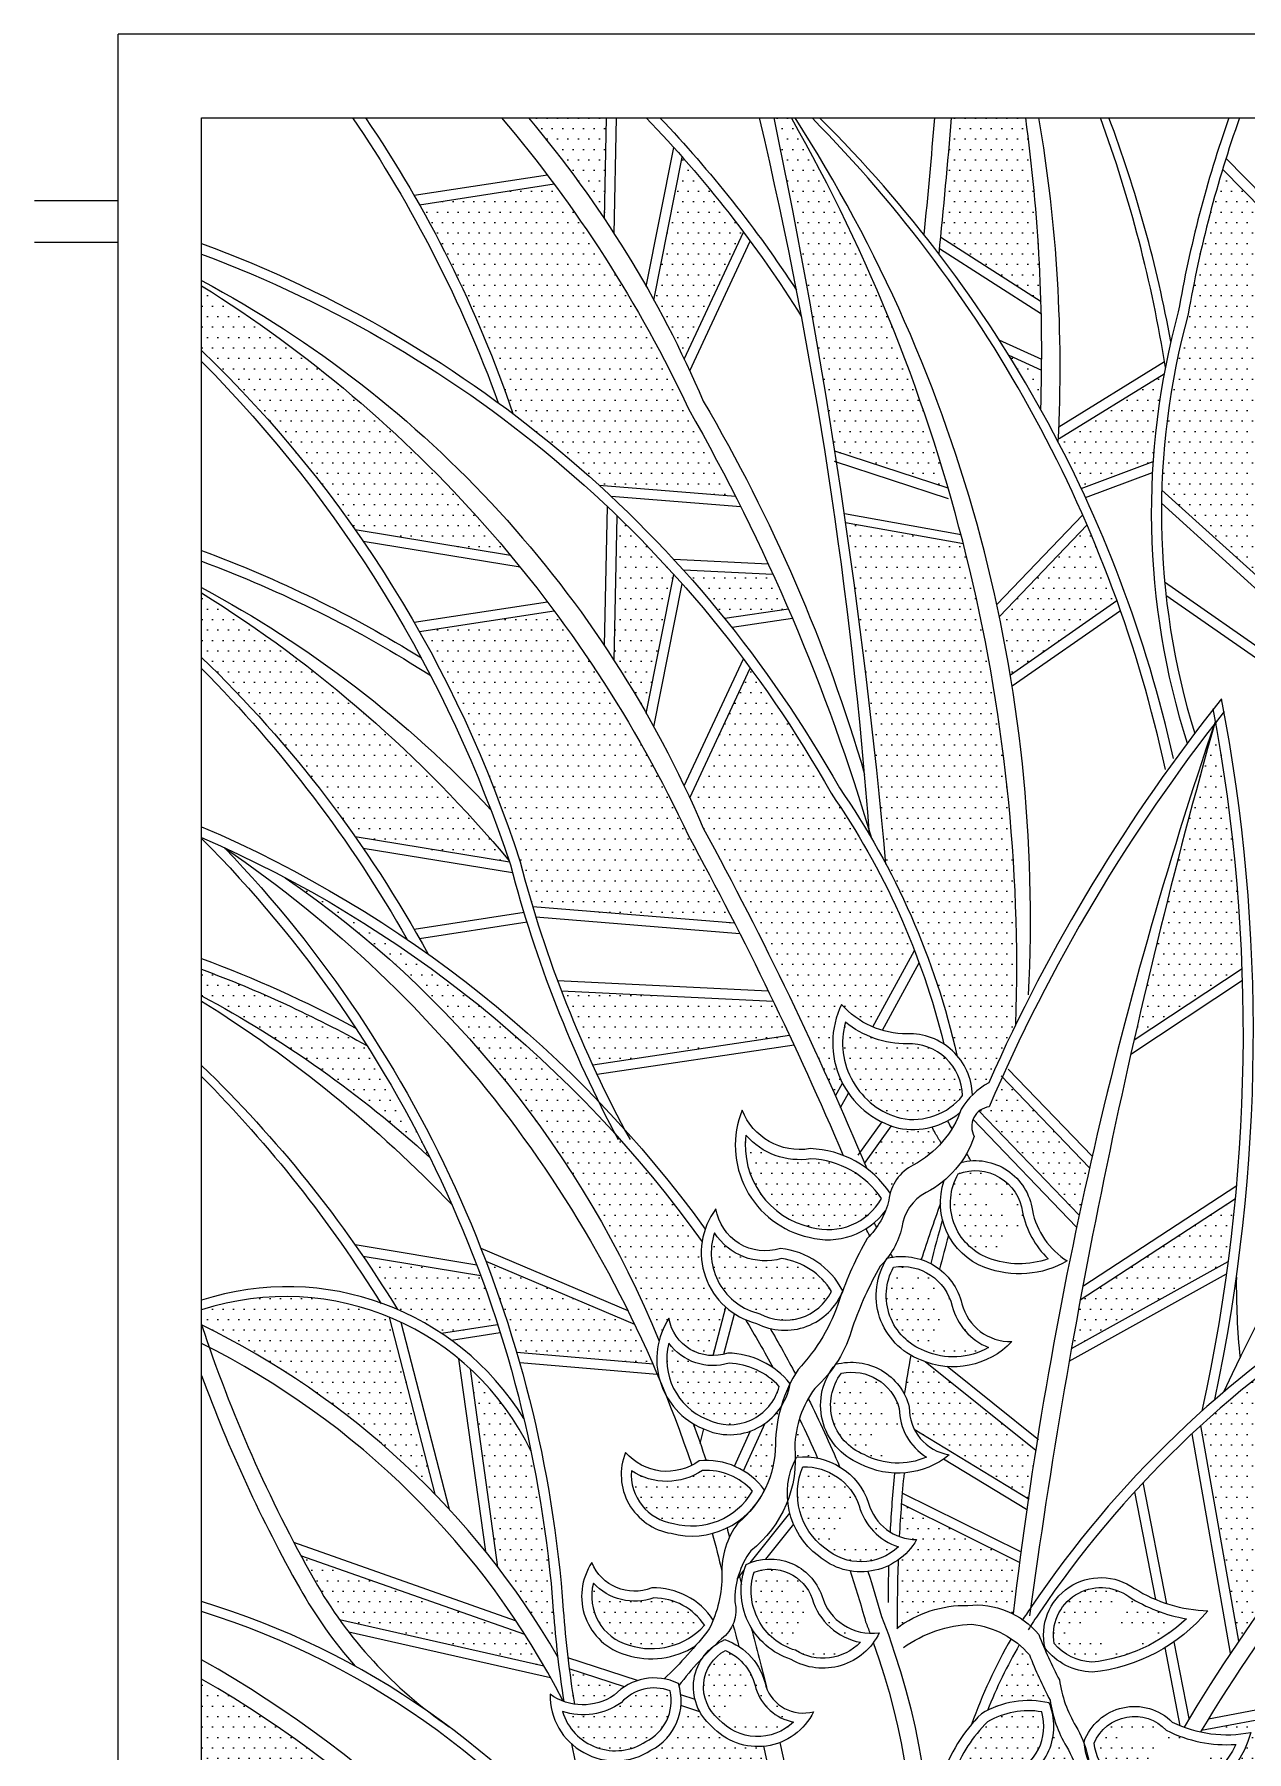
# Model space of a CAD drawing. Extents: x -51224 to -13975, y -20628 to 9094.
# Drawn here: x -40185 to -39460, y -17289 to -16262 of the extents above; entities that cross this region are included whole.
import ezdxf

# ---------------------------------------------------------------- set-up
doc = ezdxf.new("R2010")
doc.units = 0
doc.header["$LTSCALE"] = 5
doc.header["$MEASUREMENT"] = 0
doc.layers.get('0').update_dxf_attribs({"linetype": 'CONTINUOUS'})
for name, color, linetype in [('0-3', 3, 'CONTINUOUS'), ('0-4', 4, 'CONTINUOUS'), ('0-BCA', 33, 'CONTINUOUS'), ('1', 8, 'CONTINUOUS'), ('MET', 2, 'CONTINUOUS')]:
    doc.layers.add(name, color=color, linetype=linetype)
pattern_1 = [(0, (-68228.711, -13824.664), (3.125, 6.25), [0, -6.25])]

msp = doc.modelspace()

# ---------------------------------------------------------------- hatches: boundary and pattern name
at = {"layer": 'MET'}
h = msp.add_hatch(dxfattribs=at)
h.set_pattern_fill('DOTS', color=256, scale=100, style=0)
h.set_pattern_definition(pattern_1)
h.paths.add_polyline_path([(-39844.4, -16372.5), (-39843.1, -16312.1), (-39889.9, -16312.1, -0.028256)])
h.paths.add_polyline_path([(-39761.3, -16380.4, 0.020153), (-39797.9, -16335.5), (-39814.8, -16421.1, -0.014801), (-39796.7, -16456.4)])
h = msp.add_hatch(dxfattribs=at)
h.set_pattern_fill('DOTS', color=256, scale=100, style=0)
h.set_pattern_definition(pattern_1)
h.paths.add_polyline_path([(-39629.7, -16566.8), (-39700.2, -16554.3, -0.013052), (-39676.1, -16758.5, -0.067332), (-39633.7, -16872.7, -0.174695), (-39624.3, -16896.6, -0.066106), (-39614.6, -16889.3, -0.009125), (-39598.3, -16854.3, 0.070612)])
h.paths.add_polyline_path([(-39732.6, -16312.1), (-39742.9, -16312.1, -0.012859), (-39706.6, -16511.4), (-39638.8, -16533.6, 0.058646)])
h = msp.add_hatch(dxfattribs=at)
h.set_pattern_fill('DOTS', color=256, scale=100, style=0)
h.set_pattern_definition(pattern_1)
h.paths.add_polyline_path([(-39592.4, -16312.1), (-39636.8, -16312.1, -0.00456), (-39643.3, -16383.7), (-39583.3, -16422.2, 0.02686)])
h.paths.add_polyline_path([(-39583.4, -16486.5, 0.005662), (-39582.9, -16463.2), (-39602.4, -16454.3, -0.012032)])
h = msp.add_hatch(dxfattribs=at)
h.set_pattern_fill('DOTS', color=256, scale=100, style=0)
h.set_pattern_definition(pattern_1)
h.paths.add_polyline_path([(-39511.1, -16534.7), (-39437.6, -16601.1, -0.020135), (-39416.3, -16423.7, -0.007434), (-39414.8, -16403.9), (-39474.7, -16342.7, 0.031016), (-39495.3, -16429.5, 0.059522)])
h = msp.add_hatch(dxfattribs=at)
h.set_pattern_fill('DOTS', color=256, scale=100, style=0)
h.set_pattern_definition(pattern_1)
h.paths.add_polyline_path([(-39847.5, -16531.9), (-39766, -16538.6, 0.0123), (-39794.2, -16486.1, 0.050651), (-39874.4, -16351.8), (-39955, -16364.2, -0.046527), (-39899.1, -16489, -0.023137)])
h.paths.add_polyline_path([(-39797.2, -16582.6, -0.013133), (-39772.5, -16611.6), (-39734.4, -16605.9, 0.004671), (-39743.6, -16585.2)])
h = msp.add_hatch(dxfattribs=at)
h.set_pattern_fill('DOTS', color=256, scale=100, style=0)
h.set_pattern_definition(pattern_1)
h.paths.add_polyline_path([(-40085.3, -16412.5), (-40085.3, -16451.2, -0.04806), (-39993.5, -16558.5), (-39900.6, -16573.8, 0.079678)])
h.paths.add_polyline_path([(-39894.9, -16757.1, 0.009498), (-39887.3, -16784), (-39766.6, -16793.9, 0.006702), (-39794.2, -16741.5, 0.050651), (-39874.4, -16607.1), (-39955, -16619.5, -0.051095)])
h.paths.add_polyline_path([(-39870.1, -16834.4, 0.016347), (-39851.4, -16878.7), (-39733.7, -16861.1, 0.002576), (-39743.4, -16840.6)])
h = msp.add_hatch(dxfattribs=at)
h.set_pattern_fill('DOTS', color=256, scale=100, style=0)
h.set_pattern_definition(pattern_1)
h.paths.add_polyline_path([(-39572.9, -16504.1, -0.000494), (-39573, -16505.9, -0.009971), (-39559.3, -16533.7), (-39516.3, -16517.7, -0.029213), (-39509.6, -16465.1)])
h = msp.add_hatch(dxfattribs=at)
h.set_pattern_fill('DOTS', color=256, scale=100, style=0)
h.set_pattern_definition(pattern_1)
h.paths.add_polyline_path([(-39838.6, -16636.7, -0.013837), (-39819.4, -16668.4), (-39802.9, -16585.2, 0.016904), (-39836.7, -16550.3)])
h.paths.add_polyline_path([(-39706.2, -16897.2), (-39702.1, -16889.5, -0.236339), (-39702.6, -16842.4, 0.113645), (-39683.9, -16855.9), (-39659, -16810.1, 0.059522), (-39708.9, -16716.1, 0.031016), (-39757.2, -16641.2), (-39793.4, -16718.8, -0.007434), (-39785.3, -16737, -0.020135)])
h.paths.add_polyline_path([(-39688.8, -16937.5, -0.000382), (-39687.5, -16940.6, -0.085613), (-39673.5, -16955.4, -0.211809), (-39659.7, -16938.5, 0.089028), (-39643, -16925.4, 0.001039), (-39646.6, -16919.4, 0.001437), (-39648.5, -16915.8, -0.115598), (-39668.5, -16916.4, -0.020679), (-39672.7, -16915.1)])
h = msp.add_hatch(dxfattribs=at)
h.set_pattern_fill('DOTS', color=256, scale=100, style=0)
h.set_pattern_definition(pattern_1)
h.paths.add_polyline_path([(-39608.2, -16610.3, -0.010073), (-39601.6, -16645.3), (-39537.9, -16600.8, 0.015375), (-39555.8, -16555.6)])
h = msp.add_hatch(dxfattribs=at)
h.set_pattern_fill('DOTS', color=256, scale=100, style=0)
h.set_pattern_definition(pattern_1)
h.paths.add_polyline_path([(-39993.5, -16742.2), (-39901.1, -16757.4, 0.000262), (-39901.3, -16756.6, 0.079323), (-40085.3, -16596.2), (-40085.3, -16634.9, -0.04806)])
h = msp.add_hatch(dxfattribs=at)
h.set_pattern_fill('DOTS', color=256, scale=100, style=0)
h.set_pattern_definition(pattern_1)
h.paths.add_polyline_path([(-39478.8, -16673.7, 0.000266), (-39479.5, -16674.6, 0.012522), (-39527.6, -16863.6), (-39463, -16821, 0.035264)])
h = msp.add_hatch(dxfattribs=at)
h.set_pattern_fill('DOTS', color=256, scale=100, style=0)
h.set_pattern_definition(pattern_1)
h.paths.add_polyline_path([(-39915.2, -16996.2, -0.019491), (-39896.9, -17050.7), (-39815.5, -17057.5, 0.008993), (-39826.3, -17033.9)])
h.paths.add_polyline_path([(-40035.4, -16766.6, -0.146878), (-39811.7, -17043.8, -0.082965), (-39805.8, -17030.2, 0.368074), (-39779.4, -17052.5), (-39771.8, -17023.6, -0.25418), (-39786, -16984.5, 0.116693)])
h.paths.add_polyline_path([(-39742.1, -17105.6, -0.069145), (-39738.8, -17083.2, -0.093982), (-39748.3, -17093), (-39761.3, -17121.4, -0.09996), (-39748.7, -17132.9, 0.115857)])
h.paths.add_polyline_path([(-39727.8, -17090.3, 0.070049), (-39730.6, -17107.2, -0.022195), (-39730.2, -17113.4, -0.0826), (-39716.9, -17113.8, 0.009056)])
h = msp.add_hatch(dxfattribs=at)
h.set_pattern_fill('DOTS', color=256, scale=100, style=0)
h.set_pattern_definition(pattern_1)
h.paths.add_polyline_path([(-39948.9, -16933.9, 0.026278), (-39986.5, -16867, 0.037889), (-40085.3, -16821.4), (-40085.3, -16837.3, -0.062663)])
h.paths.add_polyline_path([(-39988.7, -16993.2, -0.012858), (-39968.1, -17025, -0.045024), (-39941.8, -17039.3), (-39908.3, -17034.1, 0.010614), (-39918.4, -17004.8)])
h = msp.add_hatch(dxfattribs=at)
h.set_pattern_fill('DOTS', scale=100, style=0)
h.set_pattern_definition(pattern_1)
edge = h.paths.add_edge_path()
edge.add_arc((-39771.5, -17099.9), 42.9, 42.4347, 87.7573)
edge.add_arc((-39779.5, -17025.9), 32.6, 216.1166, 287.2577, ccw=False)
edge.add_arc((-39768.3, -17054.8), 38.8, 165.605, 247.4768)
edge.add_arc((-39769.5, -17063.2), 30.6, 243.5251, 345.2523)
edge = h.paths.add_edge_path()
edge.add_arc((-39744, -17035.7), 41.5, 31.3781, 82.4478)
edge.add_arc((-39748.2, -16959.9), 35.9, 212.1859, 285.5371, ccw=False)
edge.add_arc((-39742.9, -16990.9), 37.5, 161.5606, 257.0397)
edge.add_arc((-39736.4, -17000.3), 31.1, 241.2384, 333.6474)
edge = h.paths.add_edge_path()
edge.add_arc((-39723.3, -16988.5), 53.8, 33.8978, 87.578)
edge.add_arc((-39727.7, -16892.6), 42.7, 221.2854, 278.9359, ccw=False)
edge.add_arc((-39709.9, -16926.8), 50.2, 173.0921, 257.7815)
edge.add_arc((-39710.8, -16940.2), 36.9, 254.6177, 330.3629)
edge = h.paths.add_edge_path()
edge.add_arc((-39662.1, -16897.8), 31.8, 1.3562, 92.1256)
edge.add_arc((-39663.8, -16808.4), 57.6, 230.757, 270.5639, ccw=False)
edge.add_arc((-39655.2, -16865.4), 46.7, 164.5842, 255.2337)
edge.add_arc((-39659.8, -16873.4), 37.9, 258.8615, 321.3503)
edge = h.paths.add_edge_path()
edge.add_arc((-39622.7, -16970.4), 28.6, 7.5818, 110.6768, ccw=False)
edge.add_arc((-39542.5, -16956.2), 53, 191.3468, 226.4304)
edge.add_arc((-39596.3, -16946.1), 51.5, 248.9836, 289.6136, ccw=False)
edge.add_arc((-39602.2, -16961.2), 35.3, 150.1777, 249.189, ccw=False)
edge = h.paths.add_edge_path()
edge.add_arc((-39666.6, -17030.2), 31, 13.6108, 99.1965, ccw=False)
edge.add_arc((-39601.5, -17014.1), 36, 194.1039, 248.4346)
edge.add_arc((-39635.8, -17011.3), 41.9, 245.7438, 300.1079, ccw=False)
edge.add_arc((-39640.6, -17016.6), 35.3, 151.2176, 249.4447, ccw=False)
edge = h.paths.add_edge_path()
edge.add_arc((-39696.8, -17092.2), 29.8, 15.8061, 101.5558, ccw=False)
edge.add_arc((-39633.9, -17083.9), 34.2, 180.282, 238.6534)
edge.add_arc((-39668.9, -17074.5), 42.4, 241.5645, 294.0302, ccw=False)
edge.add_arc((-39677.4, -17082.2), 31.8, 142.9301, 248.3543, ccw=False)
edge = h.paths.add_edge_path()
edge.add_arc((-39724.9, -17153.7), 34.7, 18.9456, 91.3188, ccw=False)
edge.add_arc((-39657.5, -17132.7), 35.9, 195.6588, 252.0736)
edge.add_arc((-39691, -17143.4), 32.4, 228.2761, 313.6683, ccw=False)
edge.add_arc((-39688.5, -17135.1), 40.5, 156.6453, 233.54, ccw=False)
h = msp.add_hatch(dxfattribs=at)
h.set_pattern_fill('DOTS', color=256, scale=100, style=0)
h.set_pattern_definition(pattern_1)
h.paths.add_polyline_path([(-39560.5, -16968.5, -0.00277), (-39554.3, -16940.2), (-39606.5, -16886, 0.004609), (-39614.3, -16903.7, 0.139817), (-39620.3, -16906.2)])
h = msp.add_hatch(dxfattribs=at)
h.set_pattern_fill('DOTS', color=256, scale=100, style=0)
h.set_pattern_definition(pattern_1)
h.paths.add_polyline_path([(-39374.5, -17292.2, 0.015604), (-39334, -17248), (-39487.3, -17276.5, 0.000296), (-39487.9, -17277.6, 0.102783), (-39457.8, -17277.9, -0.111165), (-39470.1, -17301.2)])
h.paths.add_polyline_path([(-39367.3, -17115.8, 0.010349), (-39394.7, -17147), (-39254.2, -17140.8, 0.010066), (-39234, -17107.8)])
h.paths.add_polyline_path([(-39204.4, -17053.5, 0.031871), (-39156.5, -16941, 0.053262), (-39324.5, -17071.8)])
h = msp.add_hatch(dxfattribs=at)
h.set_pattern_fill('DOTS', color=256, scale=100, style=0)
h.set_pattern_definition(pattern_1)
h.paths.add_polyline_path([(-39471.3, -16996.2, 0.009034), (-39467, -16958.5), (-39559.8, -17019.1, 0.001898), (-39565.1, -17048.2)])
h = msp.add_hatch(dxfattribs=at)
h.set_pattern_fill('DOTS', color=256, scale=100, style=0)
h.set_pattern_definition(pattern_1)
h.paths.add_polyline_path([(-39304.4, -17039.5, -0.005638), (-39287.3, -17024.5), (-39283.1, -16968.9, 0.008916), (-39303.9, -16977.1)])
h.paths.add_polyline_path([(-39465.1, -17223.3, -0.025381), (-39403.5, -17141.8), (-39418.7, -17039.5, 0.035018), (-39487.7, -17094.3)])
at = {"layer": 'MET', "linetype": 'CONTINUOUS'}
h = msp.add_hatch(dxfattribs=at)
h.set_pattern_fill('DOTS', color=256, scale=100, style=0)
h.set_pattern_definition(pattern_1)
h.paths.add_polyline_path([(-39880.6, -17238.2, 0.011269), (-39892.1, -17219.3), (-40025.9, -17172.2, 0.004849), (-40017.9, -17186.8, 0.026856), (-40002.8, -17210.5)])
h.paths.add_polyline_path([(-39908.1, -17179.1, -0.03218), (-39872.4, -17232.4, -0.010433), (-39875, -17205.1, 0.03293), (-39888.3, -17109.9, 0.095283), (-39924.6, -17060.5)])
h.paths.add_polyline_path([(-39945.8, -17135.4), (-39973.1, -17029.5, 0.178368), (-40085.3, -17025.2), (-40085.3, -17034.1, -0.087067)])
at = {"layer": 'MET'}
h = msp.add_hatch(dxfattribs=at)
h.set_pattern_fill('DOTS', color=256, scale=100, style=0)
h.set_pattern_definition(pattern_1)
h.paths.add_polyline_path([(-39627.1, -17201.9, -0.143846), (-39600, -17207, -0.002967), (-39596.2, -17176.2), (-39666.8, -17141.2, 0.00581), (-39668.1, -17160.7, 0.08905), (-39657.7, -17162.6, -0.107789), (-39668.7, -17174.8, 0.012105), (-39669.2, -17215.5, -0.167276)])
h.paths.add_polyline_path([(-39652.6, -17056.2, -0.01521), (-39655.3, -17055.1, -0.039796), (-39661.2, -17052.3, 0.007004), (-39665.1, -17075.5, -0.058752), (-39662.1, -17083.3, 0.123248), (-39659.1, -17096.7), (-39590.9, -17138.2, -0.002798), (-39586.5, -17109.2)])
h = msp.add_hatch(dxfattribs=at)
h.set_pattern_fill('DOTS', scale=100, style=0)
h.set_pattern_definition(pattern_1)
edge = h.paths.add_edge_path()
edge.add_arc((-39814.6, -17277.7), 26.4, 68.8835, 138.5713)
edge.add_arc((-39857.2, -17227.5), 39.9, 252.055, 304.8191, ccw=False)
edge.add_arc((-39837.9, -17255.9), 33.1, 196.8514, 303.465)
edge.add_arc((-39831.9, -17258.9), 27.4, 296.5563, 372.3117)
edge = h.paths.add_edge_path()
edge.add_arc((-39784.6, -17257.8), 31.5, 11.2351, 66.5484, ccw=False)
edge.add_arc((-39725.6, -17242.8), 29.5, 197.5881, 258.9562)
edge.add_arc((-39752.8, -17249.3), 31.1, 221.4504, 313.865, ccw=False)
edge.add_arc((-39760.4, -17250.8), 24.8, 118.2448, 230.5735, ccw=False)
edge = h.paths.add_edge_path()
edge.add_arc((-39745.3, -17207), 26.8, 19.782, 110.9838, ccw=False)
edge.add_arc((-39684.6, -17187.6), 37, 196.1986, 259.531)
edge.add_arc((-39713.7, -17202.3), 31.2, 238.147, 316.0107, ccw=False)
edge.add_arc((-39719.4, -17193.2), 37.2, 162.3712, 253.1445, ccw=False)
edge = h.paths.add_edge_path()
edge.add_arc((-39783.6, -17158.5), 37.3, 41.7668, 93.2044)
edge.add_arc((-39807.2, -17089.2), 38.5, 236.7425, 303.7634, ccw=False)
edge.add_arc((-39798.8, -17123.7), 29.6, 175.6353, 261.4581)
edge.add_arc((-39792.1, -17112.4), 42, 254.6677, 329.647)
edge = h.paths.add_edge_path()
edge.add_arc((-39814.9, -17234), 36.5, 33.2517, 90.0682)
edge.add_arc((-39826.3, -17165.7), 33.7, 222.7691, 289.6208, ccw=False)
edge.add_arc((-39821.8, -17196.5), 30.3, 164.9851, 254.9151)
edge.add_arc((-39816.3, -17184.6), 43.2, 252.0503, 317.5348)
h = msp.add_hatch(dxfattribs=at)
h.set_pattern_fill('DOTS', scale=100, style=0)
h.set_pattern_definition(pattern_1)
edge = h.paths.add_edge_path()
edge.add_arc((-39521.1, -17714.4), 24.5, 71.5768, 160.3033)
edge.add_arc((-39570.9, -17684.4), 34.4, 275.7529, 320.8708, ccw=False)
edge.add_arc((-39546.9, -17705.8), 24.2, 212.2523, 298.1657)
edge.add_arc((-39555.3, -17690.1), 41.9, 298.0731, 358.5435)
edge = h.paths.add_edge_path()
edge.add_arc((-39488.3, -17665.2), 19.8, 26.1456, 133.9812, ccw=False)
edge.add_arc((-39450.3, -17635.8), 29, 225.6729, 278.075)
edge.add_arc((-39469.7, -17654.9), 25.4, 261.6893, 337.9388, ccw=False)
edge.add_arc((-39469.9, -17648), 32.3, 185.3549, 263.8417, ccw=False)
edge = h.paths.add_edge_path()
edge.add_arc((-39492.3, -17589.7), 18.5, 34.7628, 132.7768, ccw=False)
edge.add_arc((-39454.4, -17561.2), 29, 218.2828, 292.3511)
edge.add_arc((-39466.1, -17586.3), 22.8, 245.8707, 355.6218, ccw=False)
edge.add_arc((-39466.8, -17569.5), 38.6, 189.9909, 257.211, ccw=False)
edge = h.paths.add_edge_path()
edge.add_arc((-39522.4, -17641.6), 23.6, 77.867, 156.4098)
edge.add_arc((-39578.9, -17622), 36.3, 289.1803, 343.7899, ccw=False)
edge.add_arc((-39549.1, -17644.1), 21.6, 214.3541, 330.787)
edge.add_arc((-39568.9, -17620.5), 51.5, 318.5729, 362.2749)
edge = h.paths.add_edge_path()
edge.add_arc((-39530.5, -17581.7), 36.5, 84.292, 151.3415)
edge.add_arc((-39618.5, -17542), 60.2, 302.3873, 338.3712, ccw=False)
edge.add_arc((-39568.5, -17579.7), 22.1, 216.6058, 298.1262)
edge.add_arc((-39572, -17555.1), 46.2, 287.5358, 372.1232)
edge = h.paths.add_edge_path()
edge.add_arc((-39495.3, -17513.4), 18.2, 31.6944, 158.7938, ccw=False)
edge.add_arc((-39449.5, -17486.3), 35.1, 209.9539, 288.287)
edge.add_arc((-39470.4, -17509.2), 33.6, 243.2441, 342.116, ccw=False)
edge.add_arc((-39472.4, -17501.1), 40.4, 188.1268, 250.9374, ccw=False)
edge = h.paths.add_edge_path()
edge.add_arc((-39539.3, -17496), 24.5, 80.198, 160.4093)
edge.add_arc((-39609.9, -17473.7), 49.6, 284.6699, 343.5005, ccw=False)
edge.add_arc((-39575.3, -17507.4), 26.3, 212.9125, 304.51)
edge.add_arc((-39578.3, -17486.9), 45.7, 292.9115, 379.2699)
edge = h.paths.add_edge_path()
edge.add_arc((-39502.9, -17440.3), 26.1, 50.9417, 146.4228, ccw=False)
edge.add_arc((-39454.9, -17362.3), 65.8, 241.3063, 276.7007)
edge.add_arc((-39487.4, -17412.9), 42.8, 254.3449, 339.8674, ccw=False)
edge.add_arc((-39490.3, -17420.4), 34.8, 189.0064, 255.7128, ccw=False)
edge = h.paths.add_edge_path()
edge.add_arc((-39551.9, -17425.8), 25.9, 81.1666, 174.8095)
edge.add_arc((-39639.6, -17405.2), 64.5, 302.039, 343.5829, ccw=False)
edge.add_arc((-39590, -17424.4), 38.7, 246.6656, 293.4272)
edge.add_arc((-39594.2, -17415.3), 48.7, 293.6978, 378.0338)
edge = h.paths.add_edge_path()
edge.add_arc((-39512.4, -17374.4), 25.2, 63.4248, 148.4833, ccw=False)
edge.add_arc((-39477.8, -17310.3), 47.6, 240.683, 296.8199)
edge.add_arc((-39500.6, -17340.6), 46, 262.8804, 344.6489, ccw=False)
edge.add_arc((-39507.9, -17360.2), 26, 182.014, 273.4981, ccw=False)
edge = h.paths.add_edge_path()
edge.add_arc((-39572.9, -17352.7), 26.3, 71.4014, 171.2686)
edge.add_arc((-39638.5, -17348.1), 39.6, 299.7351, 359.1111, ccw=False)
edge.add_arc((-39599.7, -17339.8), 46.8, 245.8155, 275.6657)
edge.add_arc((-39610.8, -17341), 48.1, 289.1317, 375.8481)
edge = h.paths.add_edge_path()
edge.add_arc((-39590.7, -17313.2), 48.3, 80.7215, 120.5242)
edge.add_arc((-39552.8, -17334.5), 88.6, 134.7962, 158.931)
edge.add_arc((-39618.3, -17269), 37.8, 242.9832, 296.3684)
edge.add_arc((-39612, -17274.3), 30.3, 290.0811, 376.8318)
edge = h.paths.add_edge_path()
edge.add_arc((-39527.4, -17294.4), 26.1, 43.1749, 157.2066, ccw=False)
edge.add_arc((-39472.2, -17205.3), 79.9, 243.0519, 273.8288)
edge.add_arc((-39515.8, -17262.3), 54, 261.6878, 335.0862, ccw=False)
edge.add_arc((-39514.6, -17279.7), 37.1, 187.1713, 256.0957, ccw=False)
edge = h.paths.add_edge_path()
edge.add_arc((-39547.5, -17219.6), 28.4, 53.8953, 190.5436, ccw=False)
edge.add_arc((-39481.1, -17118.5), 92.7, 237.5778, 260.5634)
edge.add_arc((-39563.1, -17138.9), 97.5, 276.0003, 313.2797, ccw=False)
edge.add_arc((-39551.3, -17204.4), 31.6, 220.3688, 267.0518, ccw=False)
h = msp.add_hatch(dxfattribs=at)
h.set_pattern_fill('DOTS', color=256, scale=100, style=0)
h.set_pattern_definition(pattern_1)
h.paths.add_polyline_path([(-39559, -17394.7, -0.001097), (-39556.9, -17390.4, -0.005939), (-39547.2, -17368.6, 0.044288), (-39554.5, -17353.3, -0.003625), (-39556.7, -17340.8, -0.324126), (-39593.8, -17392.3, -0.198244), (-39632.5, -17381.2, 0.361189), (-39604.9, -17348.3, -0.501947), (-39559.5, -17323.4, -0.000323), (-39559.7, -17322.3, 0.156949), (-39568, -17286.6, -0.101274), (-39577.9, -17258.6, -0.03088), (-39590.2, -17231.5, 0.039107), (-39596.3, -17225.5, 0.036089), (-39615.3, -17264.8, -0.176208), (-39578.4, -17260.3, -0.424854), (-39599.2, -17308.4, -0.17978), (-39629.5, -17311.3, 0.041284), (-39636.2, -17360.7, 0.127883), (-39609.9, -17455.7, 0.188197), (-39583.6, -17422.3, -0.318704)])
at = {"layer": 'MET', "linetype": 'CONTINUOUS'}
h = msp.add_hatch(dxfattribs=at)
h.set_pattern_fill('DOTS', color=256, scale=100, style=0)
h.set_pattern_definition(pattern_1)
h.paths.add_polyline_path([(-39883.4, -17422.9, 0.099038), (-40085.3, -17246), (-40085.3, -17363.5, -0.023587), (-40024.7, -17429.6)])
h.paths.add_polyline_path([(-39844.2, -17519, -0.201809), (-39897.6, -17546.8, -0.279095), (-39936.6, -17528.5, 0.164509), (-39903.7, -17503.2, -0.315427), (-39835.8, -17494.1, -0.00052), (-39835.7, -17493.9, 0.017344), (-39861.1, -17453.8), (-39979.6, -17488.2, -0.021153), (-39935.8, -17555.8, 0.054369), (-39909.6, -17590.9, 0.001844), (-39909.3, -17589.7, -0.461655), (-39847.1, -17569.4, -0.007468), (-39846.9, -17554.7, -0.058651), (-39845.6, -17525.8, -0.012704)])
at = {"layer": 'MET'}
h = msp.add_hatch(dxfattribs=at)
h.set_pattern_fill('DOTS', color=256, scale=100, style=0)
h.set_pattern_definition(pattern_1)
h.paths.add_polyline_path([(-39705.7, -17589.6), (-39700.5, -17595.2, 0.028069), (-39735.6, -17349.8), (-39844.4, -17340.1, 0.111187)])
h.paths.add_polyline_path([(-39780.3, -17274.2, -0.092086), (-39787.4, -17265.5), (-39798.7, -17261.8, -0.259894), (-39816.6, -17288.6, -0.038094), (-39821.8, -17291.5), (-39742.9, -17314.7, 0.003299), (-39749.3, -17286.2, -0.236624)])
h.paths.add_polyline_path([(-39838.5, -17255.7, -0.060634), (-39832.5, -17250.7), (-39865.5, -17239.8, 0.008253), (-39862.4, -17261, 0.187076)])

# ---------------------------------------------------------------- linework, layer by layer
at = {"color": 3}
for p, q in [((-40185.3, -16361.5, 0), (-40135.3, -16361.5, 0)), ((-40185.3, -16386.5, 0), (-40135.3, -16386.5, 0))]:
    msp.add_line(p, q, dxfattribs=at)
at = {"layer": '0-3', "color": 3, "elevation": 0}
msp.add_lwpolyline([(-40085.3, -16312.1), (-39052.2, -16312.1), (-39052.2, -17812.1), (-40085.3, -17812.1)], close=True, dxfattribs=at)
at = {"layer": '0-3', "linetype": 'CONTINUOUS', "elevation": 0}
for points in [[(-39051.4, -16504.9, 0.125359), (-39281, -16742.7, 0.043296), (-39474.1, -17074.3)], [(-39145.9, -16928.4, 0.214516), (-39589.4, -17203.2, 0.007589), (-39594.6, -17211, 0.007589)], [(-39154.7, -16935.7, 0.210495), (-39584.4, -17206.5, 0.009874), (-39591, -17216.6, 0.009874)], [(-39169.7, -16937.7, 0.118379), (-39497.8, -17274.7, 0.118379)], [(-39156.5, -16941, 0.119547), (-39487.9, -17277.6)]]:
    msp.add_lwpolyline(points, format="xyb", dxfattribs=at)
at = {"layer": '0-4', "color": 4}
msp.add_line((-39002.2, -16262.1, 0), (-40135.3, -16262.1, 0), dxfattribs=at)
at = {"layer": '0-BCA', "color": 3}
msp.add_line((-40135.3, -17862.1), (-40135.3, -16262.1), dxfattribs=at)
at = {"layer": '1'}
for p, q in [((-39844.4, -16372.5, 0), (-39843.1, -16312.1, 0)), ((-39838.6, -16381.4, 0), (-39837.1, -16312.1, 0)), ((-39819.4, -16413, 0), (-39802.9, -16329.9, 0)), ((-39814.8, -16421.1, 0), (-39797.9, -16335.5, 0)), ((-39414.8, -16403.9, 0), (-39474.7, -16342.7, 0)), ((-39414, -16396.1, 0), (-39472.7, -16336.2, 0)), ((-39878.5, -16346.3, 0), (-39958.1, -16358.6, 0)), ((-39874.4, -16351.8, 0), (-39955, -16364.2, 0)), ((-39796.7, -16456.4, 0), (-39761.3, -16380.4, 0)), ((-39583.3, -16422.2, 0), (-39643.3, -16383.7, 0)), ((-39793.4, -16463.4, 0), (-39757.2, -16385.8, 0)), ((-39583.1, -16429.5, 0), (-39644, -16390.4, 0)), ((-39582.9, -16456.6, 0), (-39608.3, -16445, 0)), ((-39582.9, -16463.2, 0), (-39602.4, -16454.3, 0)), ((-39572.6, -16496.9, 0), (-39509.5, -16457.9, 0)), ((-39572.5, -16503.8, 0), (-39509.6, -16465.1, 0)), ((-39638.7, -16540, 0), (-39706.9, -16517.6, 0)), ((-39638.8, -16533.6, 0), (-39706.6, -16511.4, 0)), ((-39559.3, -16533.7, 0), (-39516.3, -16517.7, 0)), ((-39556.7, -16539.1, 0), (-39516.7, -16524.3, 0)), ((-39766, -16538.6, 0), (-39847.5, -16531.9, 0)), ((-39762.8, -16544.8, 0), (-39840.4, -16538.5, 0)), ((-39437.6, -16601.1, 0), (-39511.1, -16534.7, 0)), ((-39844.4, -16627.8, 0), (-39842.6, -16544.6, 0)), ((-39631.1, -16561.5, 0), (-39700.9, -16549, 0)), ((-39609.7, -16603.2, 0), (-39558.4, -16549.6, 0)), ((-39438.2, -16608.7, 0), (-39511.3, -16542.6, 0)), ((-39900.6, -16573.8, 0), (-39993.5, -16558.5, 0)), ((-39838.6, -16636.7, 0), (-39836.7, -16550.3, 0)), ((-39629.7, -16566.8, 0), (-39700.2, -16554.3, 0)), ((-39608.2, -16610.3, 0), (-39555.8, -16555.6, 0)), ((-39894.9, -16580.8, 0), (-39988.7, -16565.4, 0)), ((-39746.4, -16579.1, 0), (-39802.9, -16576.3, 0)), ((-39819.4, -16668.4, 0), (-39802.9, -16585.2, 0)), ((-39814.8, -16676.4, 0), (-39797.9, -16590.8, 0)), ((-39743.6, -16585.2, 0), (-39797.2, -16582.6, 0)), ((-39440.2, -16638, 0), (-39509.4, -16589.8, 0)), ((-39601.6, -16645.3, 0), (-39537.9, -16600.8, 0)), ((-39440.6, -16645, 0), (-39508.6, -16597.7, 0)), ((-39878.5, -16601.7, 0), (-39958.1, -16613.9, 0)), ((-39874.4, -16607.1, 0), (-39955, -16619.5, 0)), ((-39734.4, -16605.9, 0), (-39772.5, -16611.6, 0)), ((-39600.6, -16651.9, 0), (-39535.8, -16606.7, 0)), ((-39731.9, -16611.6, 0), (-39768.1, -16617, 0)), ((-39796.7, -16711.7, 0), (-39761.3, -16635.7, 0)), ((-39793.4, -16718.8, 0), (-39757.2, -16641.2, 0)), ((-39901.1, -16757.4, 0), (-39993.5, -16742.2, 0)), ((-39899.3, -16763.8, 0), (-39988.7, -16749.1, 0)), ((-39766.6, -16793.9, 0), (-39887.3, -16784, 0)), ((-39892.5, -16787.5, 0), (-39958.1, -16797.7, 0)), ((-39890.7, -16793.3, 0), (-39955, -16803.2, 0)), ((-39763.4, -16800.1, 0), (-39885.4, -16790.2, 0)), ((-39683.9, -16855.9, 0), (-39659, -16810.1, 0)), ((-39678.1, -16857.9, 0), (-39656.2, -16817.5, 0)), ((-39527.6, -16863.6, 0), (-39463, -16821, 0)), ((-39746.4, -16834.4, 0), (-39872.4, -16828.3, 0)), ((-39743.4, -16840.6, 0), (-39870.1, -16834.4, 0)), ((-39529.6, -16872.1, 0), (-39462.8, -16828, 0)), ((-39733.7, -16861.1, 0), (-39851.4, -16878.7, 0)), ((-39731, -16866.8, 0), (-39848.8, -16884.4, 0)), ((-39554.3, -16940.2, 0), (-39607.2, -16885.2, 0)), ((-39552.7, -16933.2, 0), (-39602.9, -16881.1, 0)), ((-39706.2, -16897.2, 0), (-39702.1, -16889.5, 0)), ((-39703.2, -16904.1, 0), (-39698.5, -16895.5, 0)), ((-39560.5, -16968.5, 0), (-39620.3, -16906.2, 0)), ((-39692.6, -16932.5, 0), (-39678.4, -16912.7, 0)), ((-39688.8, -16937.5, 0), (-39672.7, -16915.1, 0)), ((-39562, -16975.6, 0), (-39624, -16911.1, 0)), ((-39559.8, -17019.1, 0), (-39467, -16958.5, 0)), ((-39558.3, -17011, 0), (-39466.3, -16950.8, 0)), ((-39920.8, -16998.3, 0), (-39993.5, -16986.3, 0)), ((-39830.3, -17025.7, 0), (-39918.2, -16988.5, 0)), ((-39918.4, -17004.8, 0), (-39988.7, -16993.2, 0)), ((-39826.3, -17033.9, 0), (-39915.2, -16996.2, 0)), ((-39565.1, -17048.2, 0), (-39471.3, -16996.2, 0)), ((-39566.4, -17055.8, 0), (-39472.3, -17003.6, 0)), ((-39973.1, -17029.5, 0), (-39945.8, -17135.4, 0)), ((-39966.1, -17032.5, 0), (-39937.3, -17144.4, 0)), ((-39779.4, -17052.5, 0), (-39771.8, -17023.6, 0)), ((-39773, -17051.7, 0), (-39766.6, -17027.5, 0)), ((-39908.3, -17034.1, 0), (-39941.8, -17039.3, 0)), ((-39906.7, -17038.9, 0), (-39935.9, -17043.4, 0)), ((-39815, -17057.6, 0), (-39896.9, -17050.7, 0)), ((-39915.4, -17169.7, 0), (-39931.5, -17054.4, 0)), ((-39908.1, -17179.1, 0), (-39924.6, -17060.5, 0)), ((-39812.8, -17063.8, 0), (-39895.1, -17056.8, 0)), ((-39586.5, -17109.2, 0), (-39652.6, -17056.2, 0)), ((-39584.9, -17102.8, 0), (-39639.4, -17059.1, 0)), ((-39761.3, -17121.4, 0), (-39748.3, -17093, 0)), ((-39465.1, -17223.3, 0), (-39487.7, -17094.3, 0)), ((-39787.1, -17105, 0), (-39784.9, -17096.4, 0)), ((-39766.7, -17118.6, 0), (-39757, -17097.6, 0)), ((-39590.4, -17138.5, 0), (-39659.1, -17096.7, 0)), ((-39470, -17230.5, 0), (-39492.9, -17099.2, 0)), ((-39591.9, -17144.6, 0), (-39641.6, -17114.4, 0)), ((-39595.4, -17169.9, 0), (-39666.3, -17134.8, 0)), ((-39514.7, -17198.4, 0), (-39527.2, -17133.9, 0)), ((-39508.1, -17200.9, 0), (-39522.2, -17128.4, 0)), ((-39596.2, -17176.2, 0), (-39666.8, -17141.2, 0)), ((-39897.5, -17211.1, 0), (-40030.1, -17164.4, 0)), ((-39892.1, -17219.3, 0), (-40025.9, -17172.2, 0)), ((-39880.6, -17238.2, 0), (-40002.8, -17210.5, 0)), ((-39876.6, -17245.2, 0), (-39997.3, -17217.9, 0)), ((-39500, -17273.9, 0), (-39509, -17227.2, 0)), ((-39494.7, -17269.5, 0), (-39503.6, -17223.7, 0)), ((-39824.7, -17246.9, 0), (-39866.3, -17233.2, 0)), ((-39832.5, -17250.7, 0), (-39865.5, -17239.8, 0)), ((-39487.3, -17276.5, 0), (-39334, -17248, 0)), ((-39483.1, -17269.7, 0), (-39327.9, -17240.7, 0)), ((-39790.2, -17258.3, 0), (-39798.8, -17255.4, 0)), ((-39787.4, -17265.5, 0), (-39798.7, -17261.8, 0))]:
    msp.add_line(p, q, dxfattribs=at)
at = {"layer": '1', "color": 1}
for p, q in [((-39790.7, -17095.1, 0), (-39790.3, -17093.7, 0)), ((-39757.3, -17176.5, 0), (-39733.5, -17146.7, 0)), ((-39747.9, -17174.3, 0), (-39731.2, -17153.4, 0)), ((-39765.1, -17186.3, 0), (-39760.8, -17180.9, 0))]:
    msp.add_line(p, q, dxfattribs=at)
at = {"layer": '1', "color": 1, "elevation": 0}
for points in [[(-39995, -16312.1, -0.062235), (-39907.9, -16482.5)], [(-39987.3, -16312.1, -0.067407), (-39899.1, -16489)], [(-39906, -16312.1, -0.067075), (-39794.2, -16486.1, -0.05785), (-39684.7, -16743)], [(-39889.9, -16312.1, -0.074781), (-39785.3, -16481.6, -0.062226), (-39688.8, -16704.8)], [(-39819.5, -16312.1, -0.052671), (-39726.5, -16431.1)], [(-39811.2, -16312.1, -0.045454), (-39729.5, -16415.2)], [(-39471, -16312.1, 0.041406), (-39501.2, -16428.2, 0.144965), (-39495.9, -16686.2)], [(-39464.6, -16312.1, 0.042239), (-39495.3, -16429.5, 0.142691), (-39491.4, -16680.3)], [(-40085.3, -16387.2, -0.178456), (-39703.9, -16712.9, -0.096899), (-39633.7, -16872.7, -0.096899)], [(-40085.3, -16393.6, -0.177765), (-39708.9, -16716.1, -0.092459), (-39641.4, -16866.1)], [(-40085.3, -16409.4, -0.170667), (-39785.3, -16737, -0.025471), (-39687.5, -16940.6, -0.025471)], [(-40085.3, -16412.5, -0.144811), (-39794.2, -16741.5, -0.024063), (-39701.6, -16932.8)], [(-40085.3, -16451.2, -0.124211), (-39894.9, -16757.1, 0.060983), (-39829.1, -16923.3)], [(-40085.3, -16457.8, -0.116043), (-39900.6, -16759, 0.059542), (-39836.2, -16923.3)], [(-40085.3, -16570.9, -0.05056), (-39953.9, -16635.1, -0.05056)], [(-40085.3, -16577.3, -0.053412), (-39948.3, -16645.7, -0.053412)], [(-40085.3, -16593.1, -0.081994), (-39912.3, -16726, -0.081994)], [(-40085.3, -16596.2, -0.079323), (-39901.3, -16756.6, -0.079323)], [(-40085.3, -16634.9, -0.076189), (-39949.9, -16812.3, -0.076189)], [(-40085.3, -16641.5, -0.066253), (-39962.3, -16803.6, -0.066253)], [(-40085.3, -16736.1, -0.135368), (-39784.1, -16976.8, -0.135368)], [(-40085.3, -16742.6, -0.136266), (-39786, -16984.5, -0.136266)], [(-40085.3, -16743.1, -0.179286), (-39875, -17205.1, 0.020822), (-39868.7, -17259.4, 0.020822)], [(-40071.4, -16748.9, -0.174426), (-39869, -17204.7, 0.021817), (-39862.4, -17261, 0.021817)], [(-40071.4, -16748.9, -0.16432), (-39792.2, -17118.1, -0.16432)], [(-40035.4, -16766.6, -0.146878), (-39811.7, -17043.8)], [(-40085.3, -16815, -0.034826), (-39993.4, -16856.4, -0.034826)], [(-40085.3, -16821.4, -0.037889), (-39986.5, -16867, -0.037889)], [(-40085.3, -16837.3, -0.062663), (-39948.9, -16933.9, -0.062663)], [(-40085.3, -16840.4, -0.062646), (-39935.5, -16962.4, -0.062646)], [(-39624.3, -16896.6, 0.414967), (-39663.4, -16860, -0.218355), (-39702.6, -16842.4, 0.473511), (-39668.5, -16916.4, 0.226882), (-39631.8, -16907.1, 0.226882)], [(-40085.3, -16879, -0.063803), (-39968.1, -17025, -0.063803)], [(-40085.3, -16885.6, -0.056319), (-39977.9, -17021.5, -0.056319)], [(-39614.6, -16889.3, 0.125344), (-39631, -16905, -0.1907), (-39659.7, -16938.5, 0.252134), (-39674.3, -16959.5, -0.139232), (-39687.3, -16982.5, 0.045981), (-39703.8, -17019, -0.111), (-39728.6, -17060.9, 0.144561), (-39742.1, -17105.6, -0.22353), (-39764.7, -17152.8, 0.165363), (-39774.2, -17183.3, -0.118044), (-39781.7, -17216, -0.037668), (-39808.7, -17245.9)], [(-39614.3, -16903.7, 0.539757), (-39623.2, -16921.4, -0.1907), (-39652, -16955, 0.252134), (-39666.5, -16975.9, -0.139232), (-39679.5, -16999, 0.045981), (-39696, -17035.5, -0.140758), (-39718.5, -17072.1, 0.155026), (-39730.6, -17107.2, -0.256829), (-39756.9, -17169.3, 0.165363), (-39766.4, -17199.8, -0.297505), (-39774.4, -17222, 0.043785), (-39799.9, -17249.9, 0.096099)], [(-39673.5, -16955.4, 0.242831), (-39721.4, -16928.7, -0.358992), (-39762, -16905.6, 0.464995), (-39722, -16981.7, 0.308457), (-39676.3, -16965.8, 0.308457)], [(-39643, -16925.4, 0.001039), (-39646.6, -16919.4, 0.001437), (-39648.5, -16915.8, 0.001437)], [(-39636.3, -16917.1, 0.000437), (-39637.8, -16914.6, 0.000975), (-39639.1, -16912.1, 0.000975)], [(-39631.2, -16936.9, -0.446759), (-39588.5, -16965.6, 0.203971), (-39567.6, -16995.9, -0.225979), (-39616.9, -16999.8, -0.405502), (-39641.2, -16947.7, -0.405502)], [(-39625.3, -16935.9, 0.000738), (-39627.8, -16931.6)], [(-39466.5, -17005.6, 0.027004), (-39464.3, -17053.9)], [(-39760.1, -17030.9, -0.011685), (-39743.5, -17059.9, -0.011685)], [(-40085.3, -17034.1, 0.048703), (-40017.9, -17186.8, 0.115508), (-39937.2, -17274.5, 2.030008)], [(-39745.3, -17036.3, -0.010748), (-39730.2, -17063.5, -0.010748)], [(-40085.3, -17064.5, 0.040385), (-40026.6, -17191.7, 0.052907), (-39993.4, -17238.3)], [(-39722.5, -17078.3, -0.015428), (-39703.8, -17118.9)], [(-39791.4, -17093.1, -0.007464), (-39783.6, -17115.2, -0.007464)], [(-39727.8, -17090.3, -0.009056), (-39716.9, -17113.8, -0.009056)], [(-39771.1, -17155.6, -0.001827), (-39769.6, -17161.1, -0.001827)], [(-39779.9, -17158.8, -0.008093), (-39774.2, -17181.5, -0.008093)], [(-39779.3, -17210.7, 0.260156), (-39816.1, -17191.5, -0.410248), (-39851.9, -17176.3, 0.512348), (-39831.4, -17231.5, 0.222218), (-39790, -17226.2, 0.452913)], [(-39764, -17183, -0.002112), (-39762.5, -17189.5)], [(-39697.4, -17181.3, -0.011185), (-39688.2, -17211.7, -0.004206), (-39685.6, -17218.6, -0.004206)], [(-39686.8, -17181.6, -0.009761), (-39678.7, -17208.5, -0.208179), (-39693.1, -17566.2)], [(-39784.4, -17214, 0.253116), (-39814.9, -17197.5, -0.30026), (-39851, -17188.6, 0.413856), (-39829.7, -17225.7, 0.293768), (-39784.5, -17213.8, 0.293768)], [(-39669.6, -17215.7, -0.168907), (-39627.1, -17201.9, -0.249457), (-39584.6, -17219.4, 0.03088), (-39572.3, -17246.5, 0.100136), (-39562.5, -17274.1, -0.158377), (-39554.1, -17310.1, 0.008948), (-39548.9, -17341.2, -0.100671), (-39536.3, -17377.2, -0.062282), (-39534.1, -17406.4, 0.120989), (-39526.7, -17438.4, -0.052555), (-39523.4, -17462.9, 0.089477), (-39516.8, -17506.6, 0.022272), (-39515.6, -17534.9, -0.097925), (-39511.4, -17568.1, -0.050393), (-39507, -17600.1, -0.112896), (-39504.9, -17630.1, 0.1518), (-39505.9, -17666.8, -0.192061), (-39504.4, -17719.6, -16.256874)], [(-39767.6, -17213.1, -0.001567), (-39764, -17226.5)], [(-39756.7, -17215.1, -0.004312), (-39747.2, -17252.1)], [(-39665.6, -17227.1, -0.14309), (-39624.7, -17213.1, -0.184664), (-39590.2, -17231.5, 0.03088), (-39577.9, -17258.6, 0.100136), (-39568.1, -17286.3, -0.158377), (-39559.7, -17322.3, 0.008948), (-39554.5, -17353.3, -0.100671), (-39541.9, -17389.3, -0.062282), (-39539.7, -17418.5, 0.120989), (-39532.3, -17450.5, -0.052555), (-39529, -17475, 0.089477), (-39522.5, -17518.7, 0.022272), (-39521.2, -17547, -0.097925), (-39517, -17580.2, -0.050393), (-39512.6, -17612.2, -0.209993), (-39512.9, -17638, 0.197948), (-39511.5, -17679, -0.229576), (-39510.1, -17720.5, -16.256874)], [(-39683.6, -17224.1, -0.190731), (-39695.2, -17546.7)], [(-39601.2, -17221.9, 0.045842), (-39624.8, -17273.1)], [(-39596.3, -17225.5, 0.036089), (-39615.3, -17264.8)], [(-39835.7, -17493.9, 0.130713), (-40085.3, -17246)], [(-39800.2, -17248.7, 0.332028), (-39838.5, -17255.7, -0.311183), (-39876.9, -17255.1, 0.601436), (-39816.6, -17288.6, 0.370087), (-39800.2, -17248.7, 1.078008)], [(-39805.1, -17253.1, 0.313802), (-39834.4, -17260.2, -0.234383), (-39869.5, -17265.4, 0.501929), (-39819.6, -17283.4, 0.343134), (-39805.1, -17253.1, 0.343134)], [(-39864.2, -17284.7, 0.133926), (-39710.2, -17593.6)], [(-39749.3, -17286.2, -0.060065), (-39692.5, -17812.1)], [(-39739.6, -17284, -0.060068), (-39682.5, -17812.2)]]:
    msp.add_lwpolyline(points, format="xyb", dxfattribs=at)
for points in [[(-39630.2, -16897, 0.418152), (-39663.3, -16866, -0.175458), (-39700.3, -16853, 0.417538), (-39667.2, -16910.5, 0.279623)], [(-39678.7, -16958.5, 0.238603), (-39721, -16934.8, -0.256991), (-39759.8, -16920.7, 0.38732), (-39720.6, -16975.8, 0.343085)], [(-39632.8, -16943.7, -0.482854), (-39594.4, -16966.6, 0.154289), (-39579, -16994.6, -0.179163), (-39614.7, -16994.2, -0.461066)], [(-39701.9, -17013.7, 0.251803), (-39739.1, -16988.4, -0.458485), (-39777.7, -16964.7, 0.537347), (-39753.5, -17033.2, 0.446147)], [(-39708.6, -17014.1, 0.226597), (-39738.5, -16994.5, -0.33145), (-39778.6, -16979, 0.442508), (-39751.4, -17027.5, 0.426582)], [(-39675.3, -16994.2, -0.414303), (-39630.6, -17021.5, 0.350219), (-39600.8, -17044.1, -0.319457), (-39655.3, -17055.1, -0.476626)], [(-39671.5, -16999.6, -0.391824), (-39636.4, -17022.9, 0.241606), (-39614.7, -17047.6, -0.24176), (-39653, -17049.6, -0.456924)], [(-39733.4, -17069.3, 0.223258), (-39770.7, -17051, -0.465813), (-39805.8, -17030.2, 0.46848), (-39785.6, -17096.1, 0.501171)], [(-39739.9, -17071, 0.200376), (-39769.9, -17057, -0.320781), (-39805.9, -17045.1, 0.373248), (-39783.2, -17090.6, 0.475515)], [(-39706.1, -17057.7, -0.418208), (-39662.1, -17083.3, 0.375782), (-39638.2, -17111.8, -0.303142), (-39691.6, -17117.2, -0.511006)], [(-39702.7, -17063, -0.39265), (-39668.1, -17084.1, 0.260347), (-39651.7, -17113.2, -0.23301), (-39689.1, -17111.7, -0.495449)], [(-39748.7, -17132.9, 0.265182), (-39787.8, -17115.4, -0.39236), (-39831.8, -17110.4, 0.481), (-39804.5, -17158.8, 0.361947)], [(-39729.6, -17113.3, -0.353852), (-39686.4, -17140.7, 0.336315), (-39657.7, -17162.6, -0.473401), (-39716.4, -17172.3, -0.369671)], [(-39755.9, -17133.6, 0.228285), (-39785.7, -17121.2, -0.301065), (-39828.3, -17121.4, 0.393018), (-39803.2, -17152.9, 0.339354)], [(-39725.7, -17119, -0.326721), (-39692.1, -17142.4, 0.251251), (-39668.6, -17166.9, -0.39085), (-39712.6, -17167.6, -0.3487)], [(-39759.7, -17177.5, -0.448313), (-39714.4, -17196.1, 0.375465), (-39680.1, -17218.3, -0.441065), (-39732.7, -17234.3, -0.431955)], [(-39754.9, -17182, -0.420371), (-39720.1, -17197.9, 0.283595), (-39691.3, -17224, -0.353449), (-39730.2, -17228.8, -0.418172)], [(-39580.9, -17227.5, -0.693512), (-39527.4, -17191.8, 0.134591), (-39483.5, -17205.1, -0.196581), (-39552.8, -17241.9, -0.220919)], [(-39575.4, -17224.8, -0.678632), (-39530.8, -17196.7, 0.100632), (-39496.3, -17209.9, -0.164112), (-39552.9, -17235.9, -0.206557)], [(-39772.4, -17222.4, -0.263581), (-39747.9, -17250.2, 0.398737), (-39719.4, -17265.5, -0.531899), (-39780.3, -17274.2, -0.558843)], [(-39772.1, -17228.9, -0.246148), (-39753.8, -17251.7, 0.274357), (-39731.3, -17271.7, -0.426612), (-39776.1, -17269.9, -0.53355)], [(-39578.4, -17260.3, 0.196169), (-39619, -17266.8, 0.121333), (-39642.8, -17305.3, 0.267544), (-39599.2, -17308.4, 0.424854)], [(-39582.9, -17265.6, 0.175439), (-39615.3, -17271.6, 0.105699), (-39635.5, -17302.6, 0.237244), (-39601.6, -17302.8, 0.397699)], [(-39557.6, -17283.5, -0.548134), (-39504.8, -17271.7, 0.16447), (-39457.8, -17277.9, -0.381849), (-39524.7, -17321.6, -0.322068)], [(-39551.5, -17284.3, -0.543135), (-39508.4, -17276.6, 0.135102), (-39466.8, -17285.1, -0.331679), (-39523.6, -17315.7, -0.310147)]]:
    msp.add_lwpolyline(points, format="xyb", close=True, dxfattribs=at)
at = {"layer": '1', "color": 1}
for centre, radius, start, end in [((-42471.1, -16948.2, 0), 2792.9, 4.256, 13.1642), ((-43598.6, -17117.9, 0), 3939, 5.2359, 11.8042), ((-40626.7, -16821.3, 0), 1028.9, 358.1619, 29.6615), ((-40473.5, -16790.8, 0), 883.9, 357.0203, 32.7874), ((-40282.1, -16868.9, 0), 791, 12.1935, 44.7421), ((-40263.1, -16864.6, 0), 777.7, 12.5759, 45.2653), ((-43562.8, -15992.1, 0), 3929, 354.3058, 355.3289), ((-43562.8, -15992.1, 0), 3939, 354.1528, 355.3408), ((-40611.8, -16452.3, 0), 1028.9, 358.0924, 7.8292), ((-40455.8, -16461.2, 0), 883.9, 357.1065, 9.7131), ((-40290.2, -16585, 0), 791, 8.9956, 20.1807), ((-40270.7, -16585.6, 0), 777.7, 10.3508, 20.588), ((-38648.4, -17317.9, 0), 1057, 141.478, 156.076), ((-40513.3, -16859.3, 0), 1057, 348.0114, 10.8894), ((-38648.4, -17317.9, 0), 1051, 141.7439, 156.7895), ((-36999.8, -17515.2, 0), 2618.4, 161.2328, 173.2415), ((-35730.9, -17729.7, 0), 3894.3, 164.2529, 172.3031), ((-40513.3, -16859.3, 0), 1051, 347.568, 10.6235), ((-38648.4, -17317.9, 0), 1057, 160.2906, 162.2159), ((-40560.3, -17456.5, 0), 995.6, 28.5391, 28.8152), ((-40560.3, -17456.5, 0), 1001.6, 28.6833, 28.8592), ((-38835.2, -17202.9, 0), 839.6, 163.9825, 165.8364), ((-38828.2, -17205.6, 0), 841.1, 164.4856, 165.9135), ((-40560.3, -17456.5, 0), 1001.6, 27.5252, 27.6707), ((-40560.3, -17456.5, 0), 995.6, 27.4777, 27.5107), ((-40034.1, -17177.7, 0), 166.4, 31.754, 107.9259), ((-40035, -17179.7, 0), 162.5, 25.4214, 108.0406), ((-40304, -17482.5, 0), 498.8, 30.0893, 63.9987), ((-40304.4, -17482.8, 0), 489.4, 27.1922, 63.4071), ((-38835.2, -17202.9, 0), 839.6, 169.6676, 171.2728), ((-38835.2, -17202.9, 0), 839.6, 174.5247, 176.93), ((-38828.2, -17205.6, 0), 841.1, 174.3439, 176.9422), ((-38828.2, -17205.6, 0), 841.1, 177.8996, 180.6737), ((-38835.2, -17202.9, 0), 839.6, 178.31, 179.8112), ((-40224.2, -17658.2, 0), 479.1, 36.8858, 73.1536), ((-40228.5, -17664.4, 0), 480.6, 34.8349, 72.6703), ((-40426.4, -17839.2, 0), 694.3, 30.8447, 60.5747)]:
    msp.add_arc(centre, radius, start, end, dxfattribs=at)

doc.saveas('drawing.dxf')
